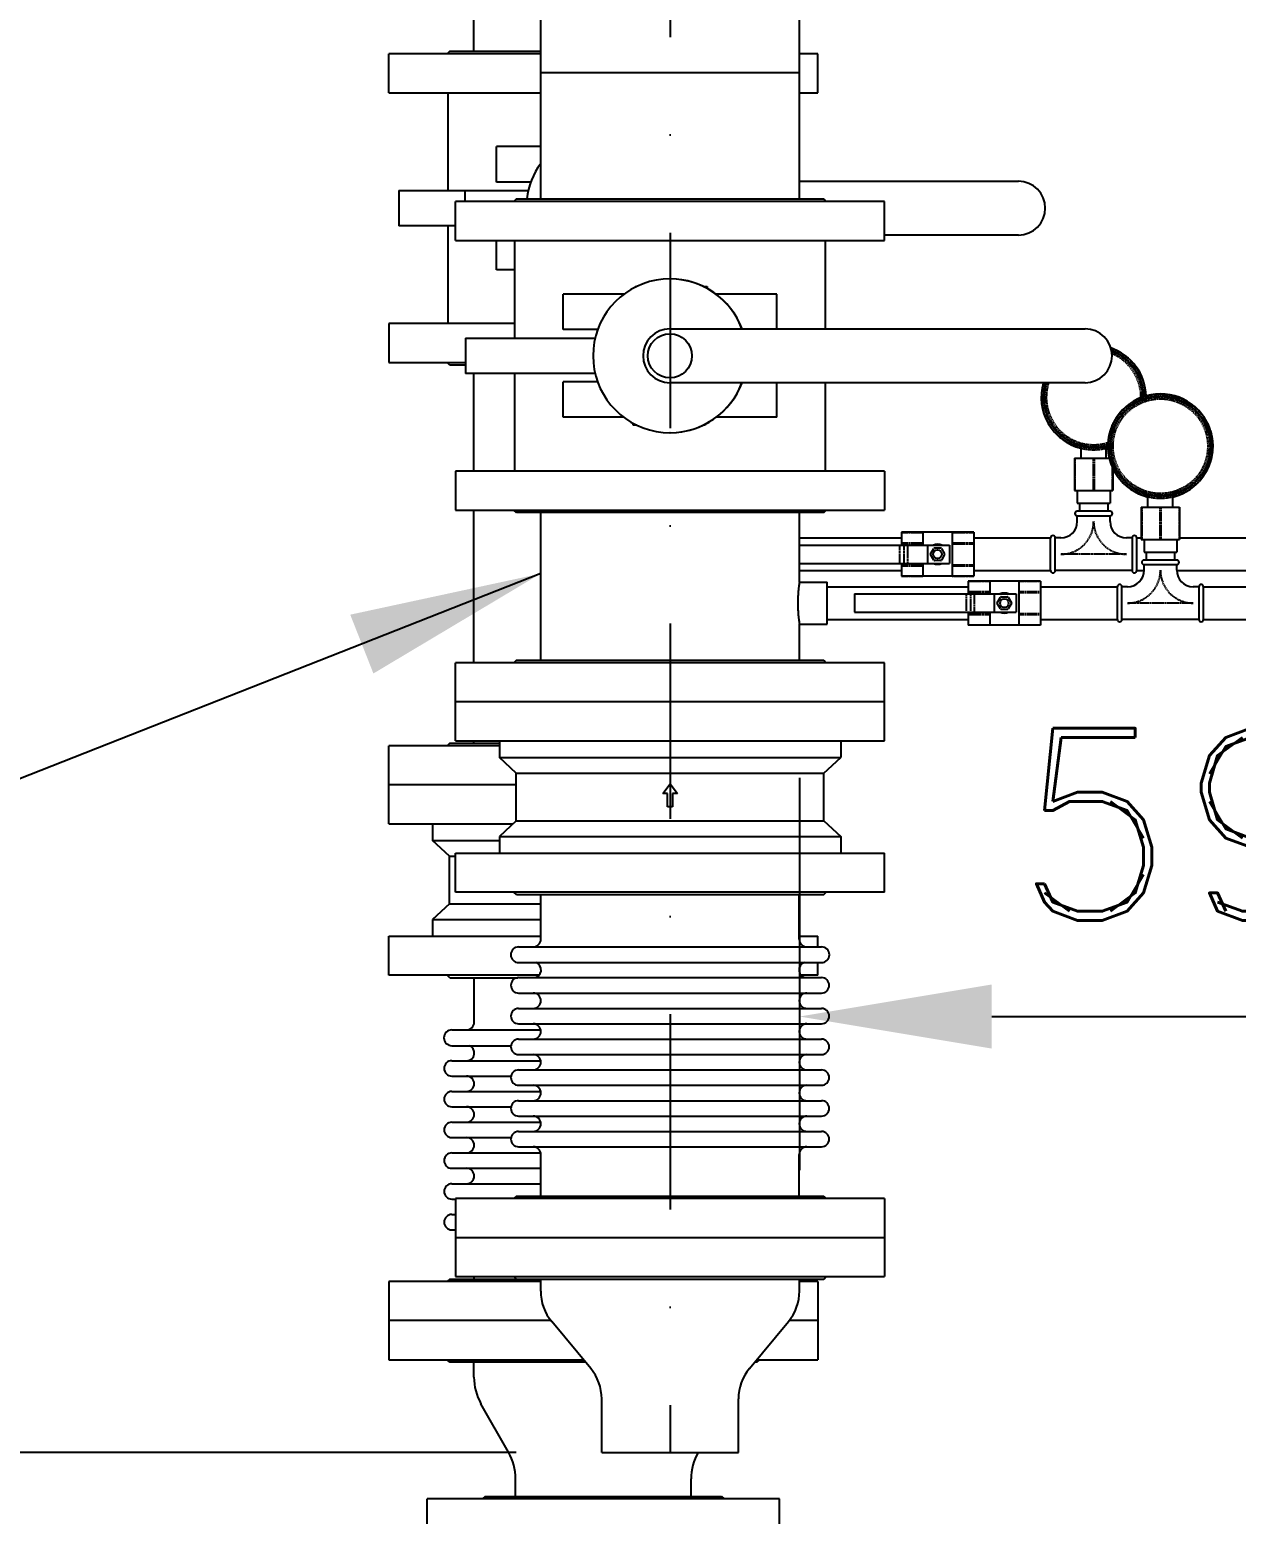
# Model space of a CAD drawing. Header units: millimetres. Extents: x -312439 to 477422, y -331570 to 212570.
# Drawn here: x 362973 to 363758, y 164250 to 165216 of the extents above; entities that cross this region are included whole.
import ezdxf

# ---------------------------------------------------------------- set-up
doc = ezdxf.new("R2010")
doc.units = ezdxf.units.MM
doc.linetypes.add('DASHDOT', pattern=[25.4, 12.7, -6.35, 0, -6.35])
doc.linetypes.add('DASHED', pattern=[0.75, 0.5, -0.25])
doc.layers.add('TEXTO FORMATO', color=4, linetype='Continuous')
doc.styles.add('ROMAND', font='ROMAND.SHX')
doc.dimstyles.new('1-50 (MILIMETRO)', dxfattribs={"dimscale": 0, "dimtxt": 125, "dimasz": 125, "dimexe": 100, "dimexo": 100, "dimgap": 50, "dimtad": 0, "dimdec": 0, "dimzin": 0, "dimdsep": 46, "dimtxsty": 'ROMAND', "dimcen": -390, "dimclrd": 1, "dimclre": 1, "dimclrt": 3, "dimadec": 0, "dimazin": 0, "dimtfac": 1, "dimtdec": 0, "dimtix": 1, "dimtmove": 2, "dimatfit": 2, "dimfxl": 1, "dimtvp": 1, "dimtolj": 1, "dimtzin": 0, "dimarcsym": 0})

# ---------------------------------------------------------------- blocks, each defined once
blk = doc.blocks.new('*D139')
at = {"color": 1, "lineweight": -2, "transparency": 16777216}
for p, q in [((363289.65, 165591.47), (362721.97, 165591.47)), ((362821.97, 165466.47), (362821.97, 164415.39)), ((363289.65, 164290.39), (362721.97, 164290.39))]:
    blk.add_line(p, q, dxfattribs=at)
at = {"color": 1, "transparency": 16777216}
for points in [[(362801.14, 165466.47), (362842.81, 165466.47), (362821.97, 165591.47)], [(362801.14, 164415.39), (362842.81, 164415.39), (362821.97, 164290.39)]]:
    blk.add_solid(points, dxfattribs=at)
at = {"layer": 'Defpoints', "color": 0, "transparency": 16777216}
for p in [(363389.65, 165591.47, 0), (362821.97, 164290.39), (363389.65, 164290.39, 0)]:
    blk.add_point(p, dxfattribs=at)
at = {"color": 3, "transparency": 16777216, "insert": (362696.97, 164940.93), "char_height": 125, "attachment_point": 5, "rotation": 90, "style": 'ROMAND'}
blk.add_mtext('\\A1;1301', dxfattribs=at)
blk = doc.blocks.new('*D55')
at = {"color": 1, "lineweight": -2, "transparency": 16777216}
for p, q in [((363473.8, 164729.02), (363473.8, 164473.83)), ((364071.25, 164729.05), (364071.25, 164473.83)), ((363598.8, 164573.83), (363946.25, 164573.83))]:
    blk.add_line(p, q, dxfattribs=at)
at = {"color": 1, "transparency": 16777216}
for points in [[(363598.8, 164594.66), (363598.8, 164553), (363473.8, 164573.83)], [(363946.25, 164594.66), (363946.25, 164553), (364071.25, 164573.83)]]:
    blk.add_solid(points, dxfattribs=at)
at = {"layer": 'Defpoints', "color": 0, "transparency": 16777216}
for p in [(363473.8, 164829.02, 0), (364071.25, 164829.05, 0), (364071.25, 164573.83)]:
    blk.add_point(p, dxfattribs=at)
at = {"color": 3, "transparency": 16777216, "insert": (363772.53, 164698.83), "char_height": 125, "attachment_point": 5, "style": 'ROMAND'}
blk.add_mtext('\\A1;597', dxfattribs=at)

msp = doc.modelspace()

# ---------------------------------------------------------------- linework, layer by layer
at = {"color": 5, "linetype": 'Continuous', "extrusion": (0, 1, 0)}
for p, q in [((363262.101, 165201.494, 0), (363262.101, 165686.689, 0)), ((363305.501, 165105.494, 0), (363305.501, 165521.534, 0)), ((363473.801, 165105.494, 0), (363473.801, 165521.534, 0)), ((363246.351, 165201.494, 0), (363244.751, 165199.894, 0)), ((363246.351, 165201.494, 0), (363305.501, 165201.494, 0)), ((363305.501, 165199.894, 0), (363206.751, 165199.894, 0)), ((363206.751, 165174.494, 0), (363206.751, 165199.894, 0)), ((363485.751, 165199.894, 0), (363473.801, 165199.894, 0)), ((363485.751, 165174.494, 0), (363485.751, 165199.894, 0)), ((363473.801, 165187.521, 0), (363305.501, 165187.521, 0)), ((363206.751, 165174.494, 0), (363305.501, 165174.494, 0)), ((363245.251, 165110.994, 0), (363245.251, 165174.494, 0)), ((363473.801, 165174.494, 0), (363485.751, 165174.494, 0)), ((363305.501, 165139.494, 0), (363276.796, 165139.494, 0)), ((363276.796, 165116.494, 0), (363276.796, 165139.494, 0)), ((363299.129, 165116.494, 0), (363276.796, 165116.494, 0)), ((363473.801, 165116.994, 0), (363616.149, 165116.994, 0)), ((363213.251, 165110.994, 0), (363297.491, 165110.994, 0)), ((363213.251, 165110.994, 0), (363213.251, 165087.994, 0)), ((363529.151, 165103.894, 0), (363250.151, 165103.894, 0)), ((363250.151, 165078.494, 0), (363250.151, 165103.894, 0)), ((363256.361, 165103.894, 0), (363256.361, 165110.994, 0)), ((363289.751, 165105.494, 0), (363288.151, 165103.894, 0)), ((363289.751, 165105.494, 0), (363489.551, 165105.494, 0)), ((363489.551, 165105.494, 0), (363491.151, 165103.894, 0)), ((363529.151, 165078.494, 0), (363529.151, 165103.894, 0)), ((363250.151, 165087.994, 0), (363213.251, 165087.994, 0)), ((363245.251, 165024.494, 0), (363245.251, 165087.994, 0)), ((363250.151, 165078.494, 0), (363529.151, 165078.494, 0)), ((363276.796, 165059.494, 0), (363276.796, 165078.494, 0)), ((363288.651, 165014.994, 0), (363288.651, 165078.494, 0)), ((363490.651, 165020.994, 0), (363490.651, 165078.494, 0)), ((363616.149, 165081.994, 0), (363529.151, 165081.994, 0)), ((363288.651, 165059.494, 0), (363276.796, 165059.494, 0)), ((363366.845, 165048.042, 0), (363366.845, 165048.606, 0)), ((363366.845, 165048.606, 0), (363367.989, 165048.606, 0)), ((363389.651, 165053.494, 0), (363389.549, 165053.494, 0)), ((363411.21, 165048.606, 0), (363413.72, 165048.606, 0)), ((363413.72, 165048.606, 0), (363413.72, 165047.318, 0)), ((363359.55, 165043.494, 0), (363320.196, 165043.494, 0)), ((363320.196, 165020.494, 0), (363320.196, 165043.494, 0)), ((363459.105, 165043.494, 0), (363419.649, 165043.494, 0)), ((363459.105, 165020.994, 0), (363459.105, 165043.494, 0)), ((363288.651, 165024.494, 0), (363206.751, 165024.494, 0)), ((363206.751, 165024.494, 0), (363206.751, 164999.094, 0)), ((363342.529, 165020.494, 0), (363320.196, 165020.494, 0)), ((363389.549, 165020.994, 0), (363659.549, 165020.994, 0)), ((363256.651, 165014.994, 0), (363340.891, 165014.994, 0)), ((363256.651, 165014.994, 0), (363256.651, 164991.994, 0)), ((363206.751, 164999.094, 0), (363256.651, 164999.094, 0)), ((363246.351, 164997.494, 0), (363244.751, 164999.094, 0)), ((363256.651, 164997.494, 0), (363246.351, 164997.494, 0)), ((363340.891, 164991.994, 0), (363256.651, 164991.994, 0)), ((363262.101, 164928.494, 0), (363262.101, 164991.994, 0)), ((363288.651, 164928.494, 0), (363288.651, 164991.994, 0)), ((363342.529, 164986.494, 0), (363320.196, 164986.494, 0)), ((363320.196, 164963.494, 0), (363320.196, 164986.494, 0)), ((363659.549, 164985.994, 0), (363389.549, 164985.994, 0)), ((363459.105, 164963.494, 0), (363459.105, 164985.994, 0)), ((363490.651, 164928.494, 0), (363490.651, 164985.994, 0)), ((363359.55, 164963.494, 0), (363320.196, 164963.494, 0)), ((363365.581, 164958.381, 0), (363365.581, 164959.613, 0)), ((363459.105, 164963.494, 0), (363419.649, 164963.494, 0)), ((363367.989, 164958.381, 0), (363365.581, 164958.381, 0)), ((363389.651, 164953.494, 0), (363389.549, 164953.494, 0)), ((363412.456, 164958.381, 0), (363411.21, 164958.381, 0)), ((363412.456, 164958.998, 0), (363412.456, 164958.381, 0)), ((363656.949, 164936.859, 0), (363656.949, 164944.981, 0)), ((363673.296, 164936.859, 0), (363673.296, 164944.981, 0)), ((363652.622, 164936.859, 0), (363675.376, 164936.859, 0)), ((363652.622, 164936.859, 0), (363652.622, 164915.859, 0)), ((363677.622, 164930.373, 0), (363677.622, 164915.859, 0)), ((363529.151, 164928.494, 0), (363250.151, 164928.494, 0)), ((363250.151, 164928.494, 0), (363250.151, 164903.094, 0)), ((363529.151, 164928.494, 0), (363529.151, 164903.094, 0)), ((363652.622, 164915.859, 0), (363677.622, 164915.859, 0)), ((363654.472, 164915.859, 0), (363654.472, 164907.615, 0)), ((363675.772, 164915.859, 0), (363675.772, 164907.615, 0)), ((363700.349, 164905.128, 0), (363700.349, 164913.25, 0)), ((363716.696, 164905.128, 0), (363716.696, 164913.25, 0)), ((363250.151, 164903.094, 0), (363529.151, 164903.094, 0)), ((363262.101, 164803.894, 0), (363262.101, 164903.094, 0)), ((363289.751, 164901.494, 0), (363288.151, 164903.094, 0)), ((363489.551, 164901.494, 0), (363289.751, 164901.494, 0)), ((363305.501, 164805.494, 0), (363305.501, 164901.494, 0)), ((363473.801, 164856.361, 0), (363473.801, 164901.494, 0)), ((363489.551, 164901.494, 0), (363491.151, 164903.094, 0)), ((363654.472, 164907.615, 0), (363675.772, 164907.615, 0)), ((363675.772, 164902.424, 0), (363654.472, 164902.424, 0)), ((363655.972, 164907.615, 0), (363655.972, 164902.424, 0)), ((363674.272, 164907.615, 0), (363674.272, 164902.424, 0)), ((363696.022, 164905.128, 0), (363721.022, 164905.128, 0)), ((363696.022, 164905.128, 0), (363696.022, 164884.128, 0)), ((363721.022, 164905.128, 0), (363721.022, 164884.128, 0)), ((363654.472, 164899.424, 0), (363675.772, 164899.424, 0)), ((363654.472, 164895.724, 0), (363654.472, 164899.424, 0)), ((363675.772, 164895.724, 0), (363675.772, 164899.424, 0)), ((363473.801, 164885.074, 0), (363540.122, 164885.074, 0)), ((363540.122, 164888.746, 0), (363540.122, 164880.324, 0)), ((363587.122, 164888.746, 0), (363540.122, 164888.746, 0)), ((363554.122, 164888.746, 0), (363554.122, 164880.324, 0)), ((363573.122, 164888.746, 0), (363573.122, 164860.102, 0)), ((363587.122, 164888.746, 0), (363587.122, 164860.102, 0)), ((363587.122, 164885.074, 0), (363637.122, 164885.074, 0)), ((363637.122, 164863.774, 0), (363637.122, 164885.074, 0)), ((363640.122, 164863.774, 0), (363640.122, 164885.074, 0)), ((363643.822, 164885.074, 0), (363640.122, 164885.074, 0)), ((363690.122, 164885.074, 0), (363686.422, 164885.074, 0)), ((363690.122, 164885.074, 0), (363690.122, 164863.774, 0)), ((363693.122, 164863.774, 0), (363693.122, 164885.074, 0)), ((363693.122, 164885.074, 0), (363696.022, 164885.074, 0)), ((363696.022, 164884.128, 0), (363721.022, 164884.128, 0)), ((363697.872, 164884.128, 0), (363697.872, 164875.884, 0)), ((363719.172, 164884.128, 0), (363719.172, 164875.884, 0)), ((363721.022, 164885.074, 0), (363826.192, 164885.074, 0)), ((363473.801, 164880.324, 0), (363571.316, 164880.324, 0)), ((363557.125, 164880.324, 0), (363557.125, 164868.524, 0)), ((363559.041, 164874.659, 0), (363561.128, 164878.274, 0)), ((363561.128, 164870.573, 0), (363559.041, 164874.189, 0)), ((363561.535, 164878.509, 0), (363565.71, 164878.509, 0)), ((363566.117, 164878.274, 0), (363568.204, 164874.659, 0)), ((363568.204, 164874.189, 0), (363566.117, 164870.573, 0)), ((363571.316, 164880.324, 0), (363571.316, 164868.524, 0)), ((363697.872, 164875.884, 0), (363719.172, 164875.884, 0)), ((363699.372, 164875.884, 0), (363699.372, 164870.693, 0)), ((363717.672, 164875.884, 0), (363717.672, 164870.693, 0)), ((363473.801, 164868.524, 0), (363571.316, 164868.524, 0)), ((363473.801, 164863.774, 0), (363540.122, 164863.774, 0)), ((363540.122, 164868.524, 0), (363540.122, 164860.102, 0)), ((363554.122, 164868.524, 0), (363554.122, 164860.102, 0)), ((363565.71, 164870.338, 0), (363561.535, 164870.338, 0)), ((363587.122, 164863.774, 0), (363637.122, 164863.774, 0)), ((363690.122, 164863.774, 0), (363640.122, 164863.774, 0)), ((363693.122, 164863.774, 0), (363697.87, 164863.774, 0)), ((363719.172, 164870.693, 0), (363697.872, 164870.693, 0)), ((363697.872, 164867.693, 0), (363719.172, 164867.693, 0)), ((363697.872, 164863.993, 0), (363697.872, 164867.693, 0)), ((363719.172, 164863.993, 0), (363719.172, 164867.693, 0)), ((363719.175, 164863.774, 0), (363826.192, 164863.774, 0)), ((363473.801, 164856.361, 0), (363491.901, 164856.361, 0)), ((363491.901, 164829.025, 0), (363491.901, 164856.361, 0)), ((363491.901, 164853.343, 0), (363583.522, 164853.343, 0)), ((363587.122, 164860.102, 0), (363540.122, 164860.102, 0)), ((363583.522, 164857.015, 0), (363583.522, 164848.593, 0)), ((363630.522, 164857.015, 0), (363583.522, 164857.015, 0)), ((363597.522, 164857.015, 0), (363597.522, 164848.593, 0)), ((363616.522, 164857.015, 0), (363616.522, 164828.371, 0)), ((363630.522, 164857.015, 0), (363630.522, 164828.371, 0)), ((363630.522, 164853.343, 0), (363680.522, 164853.343, 0)), ((363680.522, 164832.043, 0), (363680.522, 164853.343, 0)), ((363683.522, 164832.043, 0), (363683.522, 164853.343, 0)), ((363687.222, 164853.343, 0), (363683.522, 164853.343, 0)), ((363733.522, 164853.343, 0), (363729.822, 164853.343, 0)), ((363733.522, 164853.343, 0), (363733.522, 164832.043, 0)), ((363736.522, 164832.043, 0), (363736.522, 164853.343, 0)), ((363736.522, 164853.343, 0), (363826.192, 164853.343, 0)), ((363509.672, 164848.593, 0), (363509.672, 164836.793, 0)), ((363509.672, 164848.593, 0), (363614.716, 164848.593, 0)), ((363600.525, 164848.593, 0), (363600.525, 164836.793, 0)), ((363602.441, 164842.928, 0), (363604.528, 164846.544, 0)), ((363604.935, 164846.778, 0), (363609.11, 164846.778, 0)), ((363609.517, 164846.544, 0), (363611.604, 164842.928, 0)), ((363614.716, 164848.593, 0), (363614.716, 164836.793, 0)), ((363509.672, 164836.793, 0), (363614.716, 164836.793, 0)), ((363583.522, 164836.793, 0), (363583.522, 164828.371, 0)), ((363597.522, 164836.793, 0), (363597.522, 164828.371, 0)), ((363604.528, 164838.842, 0), (363602.441, 164842.458, 0)), ((363609.11, 164838.608, 0), (363604.935, 164838.608, 0)), ((363611.604, 164842.458, 0), (363609.517, 164838.842, 0)), ((363473.801, 164829.025, 0), (363491.901, 164829.025, 0)), ((363473.801, 164805.494, 0), (363473.801, 164829.025, 0)), ((363491.901, 164832.043, 0), (363583.522, 164832.043, 0)), ((363630.522, 164828.371, 0), (363583.522, 164828.371, 0)), ((363630.522, 164832.043, 0), (363680.522, 164832.043, 0)), ((363733.522, 164832.043, 0), (363683.522, 164832.043, 0)), ((363736.522, 164832.043, 0), (363826.192, 164832.043, 0)), ((363289.751, 164805.494, 0), (363288.151, 164803.894, 0)), ((363289.751, 164805.494, 0), (363489.551, 164805.494, 0)), ((363489.551, 164805.494, 0), (363491.151, 164803.894, 0)), ((363529.151, 164803.894, 0), (363250.151, 164803.894, 0)), ((363250.151, 164753.094, 0), (363250.151, 164803.894, 0)), ((363529.151, 164753.094, 0), (363529.151, 164803.894, 0)), ((363529.151, 164778.494, 0), (363250.151, 164778.494, 0)), ((363278.651, 164749.894, 0), (363206.751, 164749.894, 0)), ((363206.751, 164699.094, 0), (363206.751, 164749.894, 0)), ((363246.351, 164751.494, 0), (363244.751, 164749.894, 0)), ((363246.351, 164751.494, 0), (363278.651, 164751.494, 0)), ((363250.151, 164753.094, 0), (363529.151, 164753.094, 0)), ((363262.101, 164751.494, 0), (363262.101, 164753.094, 0)), ((363278.651, 164753.094, 0), (363278.651, 164742.281, 0)), ((363500.651, 164753.094, 0), (363500.651, 164742.281, 0)), ((363278.651, 164742.281, 0), (363500.651, 164742.281, 0)), ((363289.651, 164732.121, 0), (363278.651, 164742.281, 0)), ((363489.651, 164732.121, 0), (363500.651, 164742.281, 0)), ((363289.651, 164732.121, 0), (363489.651, 164732.121, 0)), ((363289.651, 164701.066, 0), (363289.651, 164732.121, 0)), ((363489.651, 164701.066, 0), (363489.651, 164732.121, 0)), ((363289.651, 164724.494, 0), (363206.751, 164724.494, 0)), ((363384.855, 164718.875, 0), (363389.651, 164725.162, 0)), ((363388.005, 164718.875, 0), (363384.855, 164718.875, 0)), ((363388.005, 164710.178, 0), (363388.005, 164718.875, 0)), ((363389.651, 164725.162, 0), (363394.446, 164718.875, 0)), ((363394.446, 164718.875, 0), (363391.296, 164718.875, 0)), ((363391.296, 164718.875, 0), (363391.296, 164710.178, 0)), ((363391.296, 164710.178, 0), (363388.005, 164710.178, 0)), ((363206.751, 164699.094, 0), (363287.515, 164699.094, 0)), ((363235.251, 164699.094, 0), (363235.251, 164688.281, 0)), ((363289.651, 164701.066, 0), (363278.651, 164690.907, 0)), ((363289.651, 164701.066, 0), (363489.651, 164701.066, 0)), ((363489.651, 164701.066, 0), (363500.651, 164690.907, 0)), ((363278.651, 164690.907, 0), (363500.651, 164690.907, 0)), ((363278.651, 164690.907, 0), (363278.651, 164680.094, 0)), ((363500.651, 164690.907, 0), (363500.651, 164680.094, 0)), ((363235.251, 164688.281, 0), (363278.651, 164688.281, 0)), ((363246.251, 164678.121, 0), (363235.251, 164688.281, 0)), ((363250.151, 164680.094, 0), (363529.151, 164680.094, 0)), ((363250.151, 164654.694, 0), (363250.151, 164680.094, 0)), ((363529.151, 164654.694, 0), (363529.151, 164680.094, 0)), ((363246.251, 164678.121, 0), (363250.151, 164678.121, 0)), ((363246.251, 164647.066, 0), (363246.251, 164678.121, 0)), ((363529.151, 164654.694, 0), (363250.151, 164654.694, 0)), ((363289.751, 164653.094, 0), (363288.151, 164654.694, 0)), ((363289.751, 164653.094, 0), (363489.551, 164653.094, 0)), ((363305.651, 164624.117, 0), (363305.651, 164653.094, 0)), ((363473.651, 164624.117, 0), (363473.651, 164653.094, 0)), ((363489.551, 164653.094, 0), (363491.151, 164654.694, 0)), ((363246.251, 164647.066, 0), (363235.251, 164636.907, 0)), ((363246.251, 164647.066, 0), (363305.651, 164647.066, 0)), ((363235.251, 164636.907, 0), (363305.651, 164636.907, 0)), ((363235.251, 164636.907, 0), (363235.251, 164626.094, 0)), ((363206.751, 164626.094, 0), (363305.651, 164626.094, 0)), ((363206.751, 164600.694, 0), (363206.751, 164626.094, 0)), ((363473.651, 164626.094, 0), (363485.751, 164626.094, 0)), ((363485.751, 164619.117, 0), (363485.751, 164626.094, 0)), ((363291.144, 164619.117, 0), (363488.157, 164619.117, 0)), ((363291.144, 164608.878, 0), (363488.157, 164608.878, 0)), ((363485.751, 164600.694, 0), (363485.751, 164608.878, 0)), ((363304.423, 164600.694, 0), (363206.751, 164600.694, 0)), ((363246.351, 164599.094, 0), (363244.751, 164600.694, 0)), ((363246.351, 164599.094, 0), (363290.666, 164599.094, 0)), ((363262.251, 164570.117, 0), (363262.251, 164599.094, 0)), ((363291.144, 164599.117, 0), (363488.157, 164599.117, 0)), ((363485.751, 164600.694, 0), (363474.878, 164600.694, 0)), ((363291.144, 164589.117, 0), (363488.157, 164589.117, 0)), ((363291.144, 164579.117, 0), (363488.157, 164579.117, 0)), ((363247.744, 164565.117, 0), (363305.55, 164565.117, 0)), ((363291.144, 164569.117, 0), (363488.157, 164569.117, 0)), ((363247.744, 164554.878, 0), (363286.202, 164554.878, 0)), ((363291.144, 164559.117, 0), (363488.157, 164559.117, 0)), ((363247.744, 164545.117, 0), (363305.55, 164545.117, 0)), ((363291.144, 164549.117, 0), (363488.157, 164549.117, 0)), ((363247.744, 164535.117, 0), (363286.245, 164535.117, 0)), ((363291.144, 164539.117, 0), (363488.157, 164539.117, 0)), ((363247.744, 164525.117, 0), (363305.55, 164525.117, 0)), ((363291.144, 164529.117, 0), (363488.157, 164529.117, 0)), ((363247.744, 164515.117, 0), (363286.245, 164515.117, 0)), ((363291.144, 164519.117, 0), (363488.157, 164519.117, 0)), ((363291.144, 164509.117, 0), (363488.157, 164509.117, 0)), ((363247.744, 164505.117, 0), (363305.55, 164505.117, 0)), ((363291.144, 164499.117, 0), (363488.157, 164499.117, 0)), ((363247.744, 164495.117, 0), (363286.245, 164495.117, 0)), ((363291.144, 164489.117, 0), (363488.157, 164489.117, 0)), ((363247.744, 164485.117, 0), (363305.55, 164485.117, 0)), ((363305.651, 164457.094, 0), (363305.651, 164484.117, 0)), ((363473.651, 164457.094, 0), (363473.651, 164484.117, 0)), ((363247.744, 164475.117, 0), (363305.651, 164475.117, 0)), ((363247.744, 164465.117, 0), (363305.651, 164465.117, 0)), ((363289.751, 164457.094, 0), (363288.151, 164455.494, 0)), ((363289.751, 164457.094, 0), (363489.551, 164457.094, 0)), ((363489.551, 164457.094, 0), (363491.151, 164455.494, 0)), ((363247.744, 164455.117, 0), (363250.151, 164455.117, 0)), ((363529.151, 164455.494, 0), (363250.151, 164455.494, 0)), ((363250.151, 164455.494, 0), (363250.151, 164404.694, 0)), ((363529.151, 164455.494, 0), (363529.151, 164404.694, 0)), ((363247.744, 164445.117, 0), (363250.151, 164445.117, 0)), ((363247.744, 164435.117, 0), (363250.151, 164435.117, 0)), ((363250.151, 164430.094, 0), (363529.151, 164430.094, 0)), ((363305.501, 164401.494, 0), (363206.751, 164401.494, 0)), ((363206.751, 164401.494, 0), (363206.751, 164350.694, 0)), ((363246.351, 164403.094, 0), (363244.751, 164401.494, 0)), ((363246.351, 164403.094, 0), (363489.551, 164403.094, 0)), ((363250.151, 164404.694, 0), (363529.151, 164404.694, 0)), ((363262.251, 164403.094, 0), (363262.251, 164404.694, 0)), ((363289.751, 164403.094, 0), (363288.151, 164404.694, 0)), ((363305.501, 164395.317, 0), (363305.501, 164403.094, 0)), ((363473.801, 164395.317, 0), (363473.801, 164403.094, 0)), ((363485.751, 164401.494, 0), (363473.801, 164401.494, 0)), ((363485.751, 164401.494, 0), (363485.751, 164350.694, 0)), ((363489.551, 164403.094, 0), (363491.151, 164404.694, 0)), ((363312.173, 164376.094, 0), (363206.751, 164376.094, 0)), ((363338.021, 164345.02, 0), (363312.68, 164375.467, 0)), ((363441.28, 164345.02, 0), (363466.621, 164375.467, 0)), ((363485.751, 164376.094, 0), (363467.129, 164376.094, 0)), ((363206.751, 164350.694, 0), (363333.299, 164350.694, 0)), ((363246.351, 164349.094, 0), (363244.751, 164350.694, 0)), ((363334.631, 164349.094, 0), (363246.351, 164349.094, 0)), ((363262.101, 164339.365, 0), (363262.101, 164349.094, 0)), ((363446.151, 164349.094, 0), (363444.671, 164349.094, 0)), ((363446.002, 164350.694, 0), (363485.751, 164350.694, 0)), ((363446.151, 164349.094, 0), (363447.751, 164350.694, 0)), ((363284.534, 164290.462, 0), (363266.668, 164322.025, 0)), ((363345.201, 164290.394, 0), (363345.201, 164325.17, 0)), ((363434.101, 164290.394, 0), (363434.101, 164325.17, 0)), ((363345.201, 164290.394, 0), (363434.101, 164290.394, 0)), ((363289.101, 164261.794, 0), (363289.101, 164273.123, 0)), ((363403.401, 164261.794, 0), (363403.401, 164273.123, 0)), ((363460.751, 164260.194, 0), (363231.751, 164260.194, 0)), ((363231.751, 164236.394, 0), (363231.751, 164260.194, 0)), ((363269.351, 164261.794, 0), (363267.751, 164260.194, 0)), ((363269.351, 164261.794, 0), (363423.151, 164261.794, 0)), ((363423.151, 164261.794, 0), (363424.751, 164260.194, 0)), ((363460.751, 164236.394, 0), (363460.751, 164260.194, 0))]:
    msp.add_line(p, q, dxfattribs=at)
at = {"color": 6, "linetype": 'DASHDOT', "ltscale": 10}
msp.add_line((363389.651, 165591.676, 0), (363389.651, 164290.394, 0), dxfattribs=at)
at = {"color": 5, "linetype": 'DASHED', "extrusion": (0, 1, 0)}
for p, q in [((363652.984, 164936.859, 0), (363652.984, 164915.859, 0)), ((363664.761, 164936.859, 0), (363664.761, 164915.859, 0)), ((363665.484, 164936.859, 0), (363665.484, 164915.859, 0)), ((363677.261, 164936.859, 0), (363677.261, 164915.859, 0)), ((363696.384, 164905.128, 0), (363696.384, 164884.128, 0)), ((363708.161, 164905.128, 0), (363708.161, 164884.128, 0)), ((363708.884, 164905.128, 0), (363708.884, 164884.128, 0)), ((363720.661, 164905.128, 0), (363720.661, 164884.128, 0)), ((363540.122, 164888.649, 0), (363554.122, 164888.649, 0)), ((363540.122, 164881.849, 0), (363554.122, 164881.849, 0)), ((363573.122, 164888.649, 0), (363587.122, 164888.649, 0)), ((363573.122, 164881.849, 0), (363587.122, 164881.849, 0)), ((363539.074, 164868.524, 0), (363539.074, 164880.324, 0)), ((363540.122, 164881.223, 0), (363554.122, 164881.223, 0)), ((363541.929, 164868.524, 0), (363541.929, 164880.324, 0)), ((363544.015, 164880.324, 0), (363544.015, 164868.524, 0)), ((363573.122, 164881.223, 0), (363587.122, 164881.223, 0)), ((363686.422, 164874.424, 0), (363643.822, 164874.424, 0)), ((363540.122, 164867.624, 0), (363554.122, 164867.624, 0)), ((363540.122, 164866.998, 0), (363554.122, 164866.998, 0)), ((363573.122, 164867.624, 0), (363587.122, 164867.624, 0)), ((363573.122, 164866.998, 0), (363587.122, 164866.998, 0)), ((363540.122, 164860.198, 0), (363554.122, 164860.198, 0)), ((363573.122, 164860.198, 0), (363587.122, 164860.198, 0)), ((363583.522, 164856.918, 0), (363597.522, 164856.918, 0)), ((363616.522, 164856.918, 0), (363630.522, 164856.918, 0)), ((363582.474, 164836.793, 0), (363582.474, 164848.593, 0)), ((363583.522, 164850.118, 0), (363597.522, 164850.118, 0)), ((363583.522, 164849.493, 0), (363597.522, 164849.493, 0)), ((363585.329, 164836.793, 0), (363585.329, 164848.593, 0)), ((363587.415, 164848.593, 0), (363587.415, 164836.793, 0)), ((363616.522, 164850.118, 0), (363630.522, 164850.118, 0)), ((363616.522, 164849.493, 0), (363630.522, 164849.493, 0)), ((363583.522, 164835.893, 0), (363597.522, 164835.893, 0)), ((363583.522, 164835.268, 0), (363597.522, 164835.268, 0)), ((363616.522, 164835.893, 0), (363630.522, 164835.893, 0)), ((363616.522, 164835.268, 0), (363630.522, 164835.268, 0)), ((363729.822, 164842.693, 0), (363687.222, 164842.693, 0)), ((363583.522, 164828.468, 0), (363597.522, 164828.468, 0)), ((363616.522, 164828.468, 0), (363630.522, 164828.468, 0))]:
    msp.add_line(p, q, dxfattribs=at)
at = {"color": 5, "linetype": 'Continuous'}
for centre, radius in [((363389.549, 165003.494, 0), 14.326), ((363708.522, 164944.705, 0), 32.5), ((363563.622, 164874.424, 0), 2.801), ((363607.022, 164842.693, 0), 2.801)]:
    msp.add_circle(centre, radius, dxfattribs=at)
at = {"color": 5, "linetype": 'DASHED'}
for radius in [34.029, 32.926, 31.899, 30.795]:
    msp.add_circle((363708.522, 164944.705, 0), radius, dxfattribs=at)
at = {"color": 5, "linetype": 'Continuous'}
for centre, radius, start, end in [((363616.149, 165099.494, 0), 17.5, 270, 90), ((363389.549, 165003.494, 0), 17.5, 90, 270), ((363659.549, 165003.494, 0), 17.5, 270, 90), ((363665.122, 164976.436, 0), 34.062, 1.719766, 70.875754), ((363665.122, 164976.436, 0), 32.5, 0.95015, 69.063691), ((363665.122, 164976.436, 0), 34.062, 163.704197, 256.115613), ((363665.122, 164976.436, 0), 32.5, 162.89738, 286.707221), ((363708.522, 164944.705, 0), 34.062, 283.884387, 256.115613), ((363665.122, 164976.436, 0), 34.062, 283.884387, 285.937586), ((363654.472, 164900.924, 0), 1.5, 90, 270), ((363675.772, 164900.924, 0), 1.5, 270, 90), ((363643.822, 164895.724, 0), 10.65, 270, 0), ((363686.422, 164895.724, 0), 10.65, 180, 270), ((363638.622, 164885.074, 0), 1.5, 0, 180), ((363691.622, 164885.074, 0), 1.5, 0, 180), ((363559.447, 164874.424, 0), 0.47, 150, 210), ((363563.622, 164874.424, 0), 6.477, 65.641708, 114.358292), ((363561.535, 164878.039, 0), 0.47, 90, 150), ((363565.71, 164878.039, 0), 0.47, 30, 90), ((363567.797, 164874.424, 0), 0.47, 330, 30), ((363563.622, 164874.424, 0), 6.477, 245.641708, 294.358292), ((363561.535, 164870.808, 0), 0.47, 210, 270), ((363565.71, 164870.808, 0), 0.47, 270, 330), ((363638.622, 164863.774, 0), 1.5, 180, 0), ((363687.222, 164863.993, 0), 10.65, 270, 0), ((363691.622, 164863.774, 0), 1.5, 180, 0), ((363697.872, 164869.193, 0), 1.5, 90, 270), ((363719.172, 164869.193, 0), 1.5, 270, 90), ((363729.822, 164863.993, 0), 10.65, 180, 270), ((363682.022, 164853.343, 0), 1.5, 0, 180), ((363735.022, 164853.343, 0), 1.5, 0, 180), ((363607.022, 164842.693, 0), 6.477, 65.641708, 114.358292), ((363604.935, 164846.309, 0), 0.47, 90, 150), ((363609.11, 164846.309, 0), 0.47, 30, 90), ((363602.847, 164842.693, 0), 0.47, 150, 210), ((363607.022, 164842.693, 0), 6.477, 245.641708, 294.358292), ((363604.935, 164839.077, 0), 0.47, 210, 270), ((363609.11, 164839.077, 0), 0.47, 270, 330), ((363611.197, 164842.693, 0), 0.47, 330, 30), ((363682.022, 164832.043, 0), 1.5, 180, 0), ((363735.022, 164832.043, 0), 1.5, 180, 0), ((363300.651, 164624.117, 0), 5, 270, 0), ((363478.651, 164624.117, 0), 5, 180, 270), ((363291.144, 164613.997, 0), 5.119, 90, 270), ((363488.157, 164613.997, 0), 5.119, 270, 90), ((363300.776, 164604.117, 0), 5.002, 271.437939, 72.170603), ((363478.525, 164604.117, 0), 5.002, 107.829397, 268.562061), ((363291.144, 164594.117, 0), 5, 90, 270), ((363488.157, 164594.117, 0), 5, 270, 90), ((363300.651, 164584.117, 0), 5, 270, 90), ((363478.651, 164584.117, 0), 5, 90, 270), ((363291.144, 164574.117, 0), 5, 90, 270), ((363488.157, 164574.117, 0), 5, 270, 90), ((363247.744, 164559.997, 0), 5.119, 90, 270), ((363257.251, 164570.117, 0), 5, 270, 0), ((363300.651, 164564.117, 0), 5, 270, 90), ((363478.651, 164564.117, 0), 5, 90, 270), ((363257.376, 164550.117, 0), 5.002, 271.437939, 72.170603), ((363291.144, 164554.117, 0), 5, 90, 270), ((363488.157, 164554.117, 0), 5, 270, 90), ((363247.744, 164540.117, 0), 5, 90, 270), ((363300.651, 164544.117, 0), 5, 270, 90), ((363478.651, 164544.117, 0), 5, 90, 270), ((363257.251, 164530.117, 0), 5, 270, 90), ((363291.144, 164534.117, 0), 5, 90, 270), ((363488.157, 164534.117, 0), 5, 270, 90), ((363247.744, 164520.117, 0), 5, 90, 270), ((363300.651, 164524.117, 0), 5, 270, 90), ((363478.651, 164524.117, 0), 5, 90, 270), ((363257.251, 164510.117, 0), 5, 270, 90), ((363291.144, 164514.117, 0), 5, 90, 270), ((363488.157, 164514.117, 0), 5, 270, 90), ((363300.651, 164504.117, 0), 5, 270, 90), ((363478.651, 164504.117, 0), 5, 90, 270), ((363247.744, 164500.117, 0), 5, 90, 270), ((363291.144, 164494.117, 0), 5, 90, 270), ((363488.157, 164494.117, 0), 5, 270, 90), ((363257.251, 164490.117, 0), 5, 270, 90), ((363300.651, 164484.117, 0), 5, 0, 90), ((363478.651, 164484.117, 0), 5, 90, 180), ((363247.744, 164480.117, 0), 5, 90, 270), ((363257.251, 164470.117, 0), 5, 270, 90), ((363247.744, 164460.117, 0), 5, 90, 270), ((363247.744, 164440.117, 0), 5, 90, 270), ((363336.53, 164395.317, 0), 31.03, 180, 219.770108), ((363442.771, 164395.317, 0), 31.03, 320.229892, 0), ((363314.171, 164325.17, 0), 31.03, 0, 39.770108), ((363465.13, 164325.17, 0), 31.03, 140.229892, 180), ((363297.301, 164339.365, 0), 35.2, 180, 209.511499), ((363253.9, 164273.123, 0), 35.2, 0, 29.511499), ((363438.601, 164273.123, 0), 35.2, 150.616218, 180)]:
    msp.add_arc(centre, radius, start, end, dxfattribs=at)
at = {"color": 5, "linetype": 'DASHED'}
for centre, radius, start, end in [((363665.122, 164976.436, 0), 34.029, 1.705692, 70.835346), ((363665.122, 164976.436, 0), 32.926, 1.181316, 69.536403), ((363665.122, 164976.436, 0), 31.899, 0.593639, 68.421775), ((363665.122, 164976.436, 0), 30.795, 359.838916, 67.320427), ((363665.122, 164976.436, 0), 34.029, 163.687992, 285.95166), ((363665.122, 164976.436, 0), 32.926, 163.125102, 286.476036), ((363665.122, 164976.436, 0), 31.899, 162.564838, 287.063714), ((363665.122, 164976.436, 0), 30.795, 161.918765, 287.818437), ((363643.822, 164895.724, 0), 21.3, 270, 0), ((363686.422, 164895.724, 0), 21.3, 180, 270), ((363687.222, 164863.993, 0), 21.3, 270, 0), ((363729.822, 164863.993, 0), 21.3, 180, 270)]:
    msp.add_arc(centre, radius, start, end, dxfattribs=at)
at = {"color": 5, "linetype": 'Continuous'}
for centre, major_axis, start_param, end_param in [((363346.149, 165099.494, 0), (0, 50), 0.9492816, 1.4505064), ((363389.549, 165003.494, 0), (0, 50), 5.0699601, 7.8539816), ((363389.651, 165003.494, 0), (0, -50), 1.9283674, 3.1415927), ((363389.549, 165003.494, 0), (0, 50), 1.5707963, 4.3548179), ((363389.651, 165003.494, 0), (0, -50), 0, 1.2132252)]:
    msp.add_ellipse(centre, major_axis=major_axis, ratio=0.999962, start_param=start_param, end_param=end_param, dxfattribs=at)
for points, knots in [([(363473.801, 164856.361, 0), (363473.801, 164856.361, 0), (363473.787, 164856.279, 0), (363473.732, 164855.932, 0), (363473.69, 164855.668, 0), (363473.585, 164854.97, 0), (363473.522, 164854.536, 0), (363473.386, 164853.533, 0), (363473.314, 164852.964, 0), (363473.174, 164851.752, 0), (363473.101, 164851.067, 0), (363472.965, 164849.576, 0), (363472.901, 164848.769, 0), (363472.795, 164847.086, 0), (363472.753, 164846.208, 0), (363472.697, 164844.441, 0), (363472.683, 164843.553, 0), (363472.683, 164842.693, 0)], [61.9011783, 61.9011783, 61.9011783, 61.9011783, 64.480363, 64.480363, 67.0595478, 67.0595478, 69.6387325, 69.6387325, 72.2179172, 72.2179172, 74.797164, 74.797164, 77.3764108, 77.3764108, 79.9556576, 79.9556576, 82.5349044, 82.5349044, 82.5349044, 82.5349044]), ([(363472.683, 164842.693, 0), (363472.683, 164841.833, 0), (363472.697, 164840.945, 0), (363472.753, 164839.178, 0), (363472.795, 164838.3, 0), (363472.901, 164836.617, 0), (363472.965, 164835.81, 0), (363473.101, 164834.319, 0), (363473.174, 164833.634, 0), (363473.314, 164832.422, 0), (363473.386, 164831.853, 0), (363473.522, 164830.85, 0), (363473.585, 164830.416, 0), (363473.69, 164829.718, 0), (363473.732, 164829.454, 0), (363473.787, 164829.107, 0), (363473.801, 164829.025, 0), (363473.801, 164829.025, 0)], [0, 0, 0, 0, 2.5792468, 2.5792468, 5.1584936, 5.1584936, 7.7377404, 7.7377404, 10.3169872, 10.3169872, 12.8961719, 12.8961719, 15.4753566, 15.4753566, 18.0545414, 18.0545414, 20.6337261, 20.6337261, 20.6337261, 20.6337261])]:
    msp.add_open_spline(points, degree=3, knots=knots, dxfattribs=at)

# ---------------------------------------------------------------- dimensions: what is measured, and where the dimension line sits
dim = msp.add_linear_dim(base=(362821.973, 164290.394), p1=(363389.651, 165591.469, 0), p2=(363389.651, 164290.394, 0), angle=90, dimstyle='1-50 (MILIMETRO)', override={"dimscale": 1})
dim.commit()
dim.dimension.update_dxf_attribs({"geometry": '*D139', "text_midpoint": (362696.973, 164940.932)})
dim = msp.add_linear_dim(base=(364071.251, 164573.829), p1=(363473.801, 164829.025, 0), p2=(364071.251, 164829.051, 0), dimstyle='1-50 (MILIMETRO)', override={"dimscale": 1})
dim.commit()
dim.dimension.update_dxf_attribs({"geometry": '*D55', "text_midpoint": (363772.526, 164698.829)})

# ---------------------------------------------------------------- leaders
at = {"layer": 'TEXTO FORMATO'}
msp.add_leader([(363305.501, 164861.833), (362951.68, 164722.479), (362448.13, 164722.479)], dimstyle='1-50 (MILIMETRO)', override={"dimscale": 1}, dxfattribs=at)

doc.saveas('drawing.dxf')
